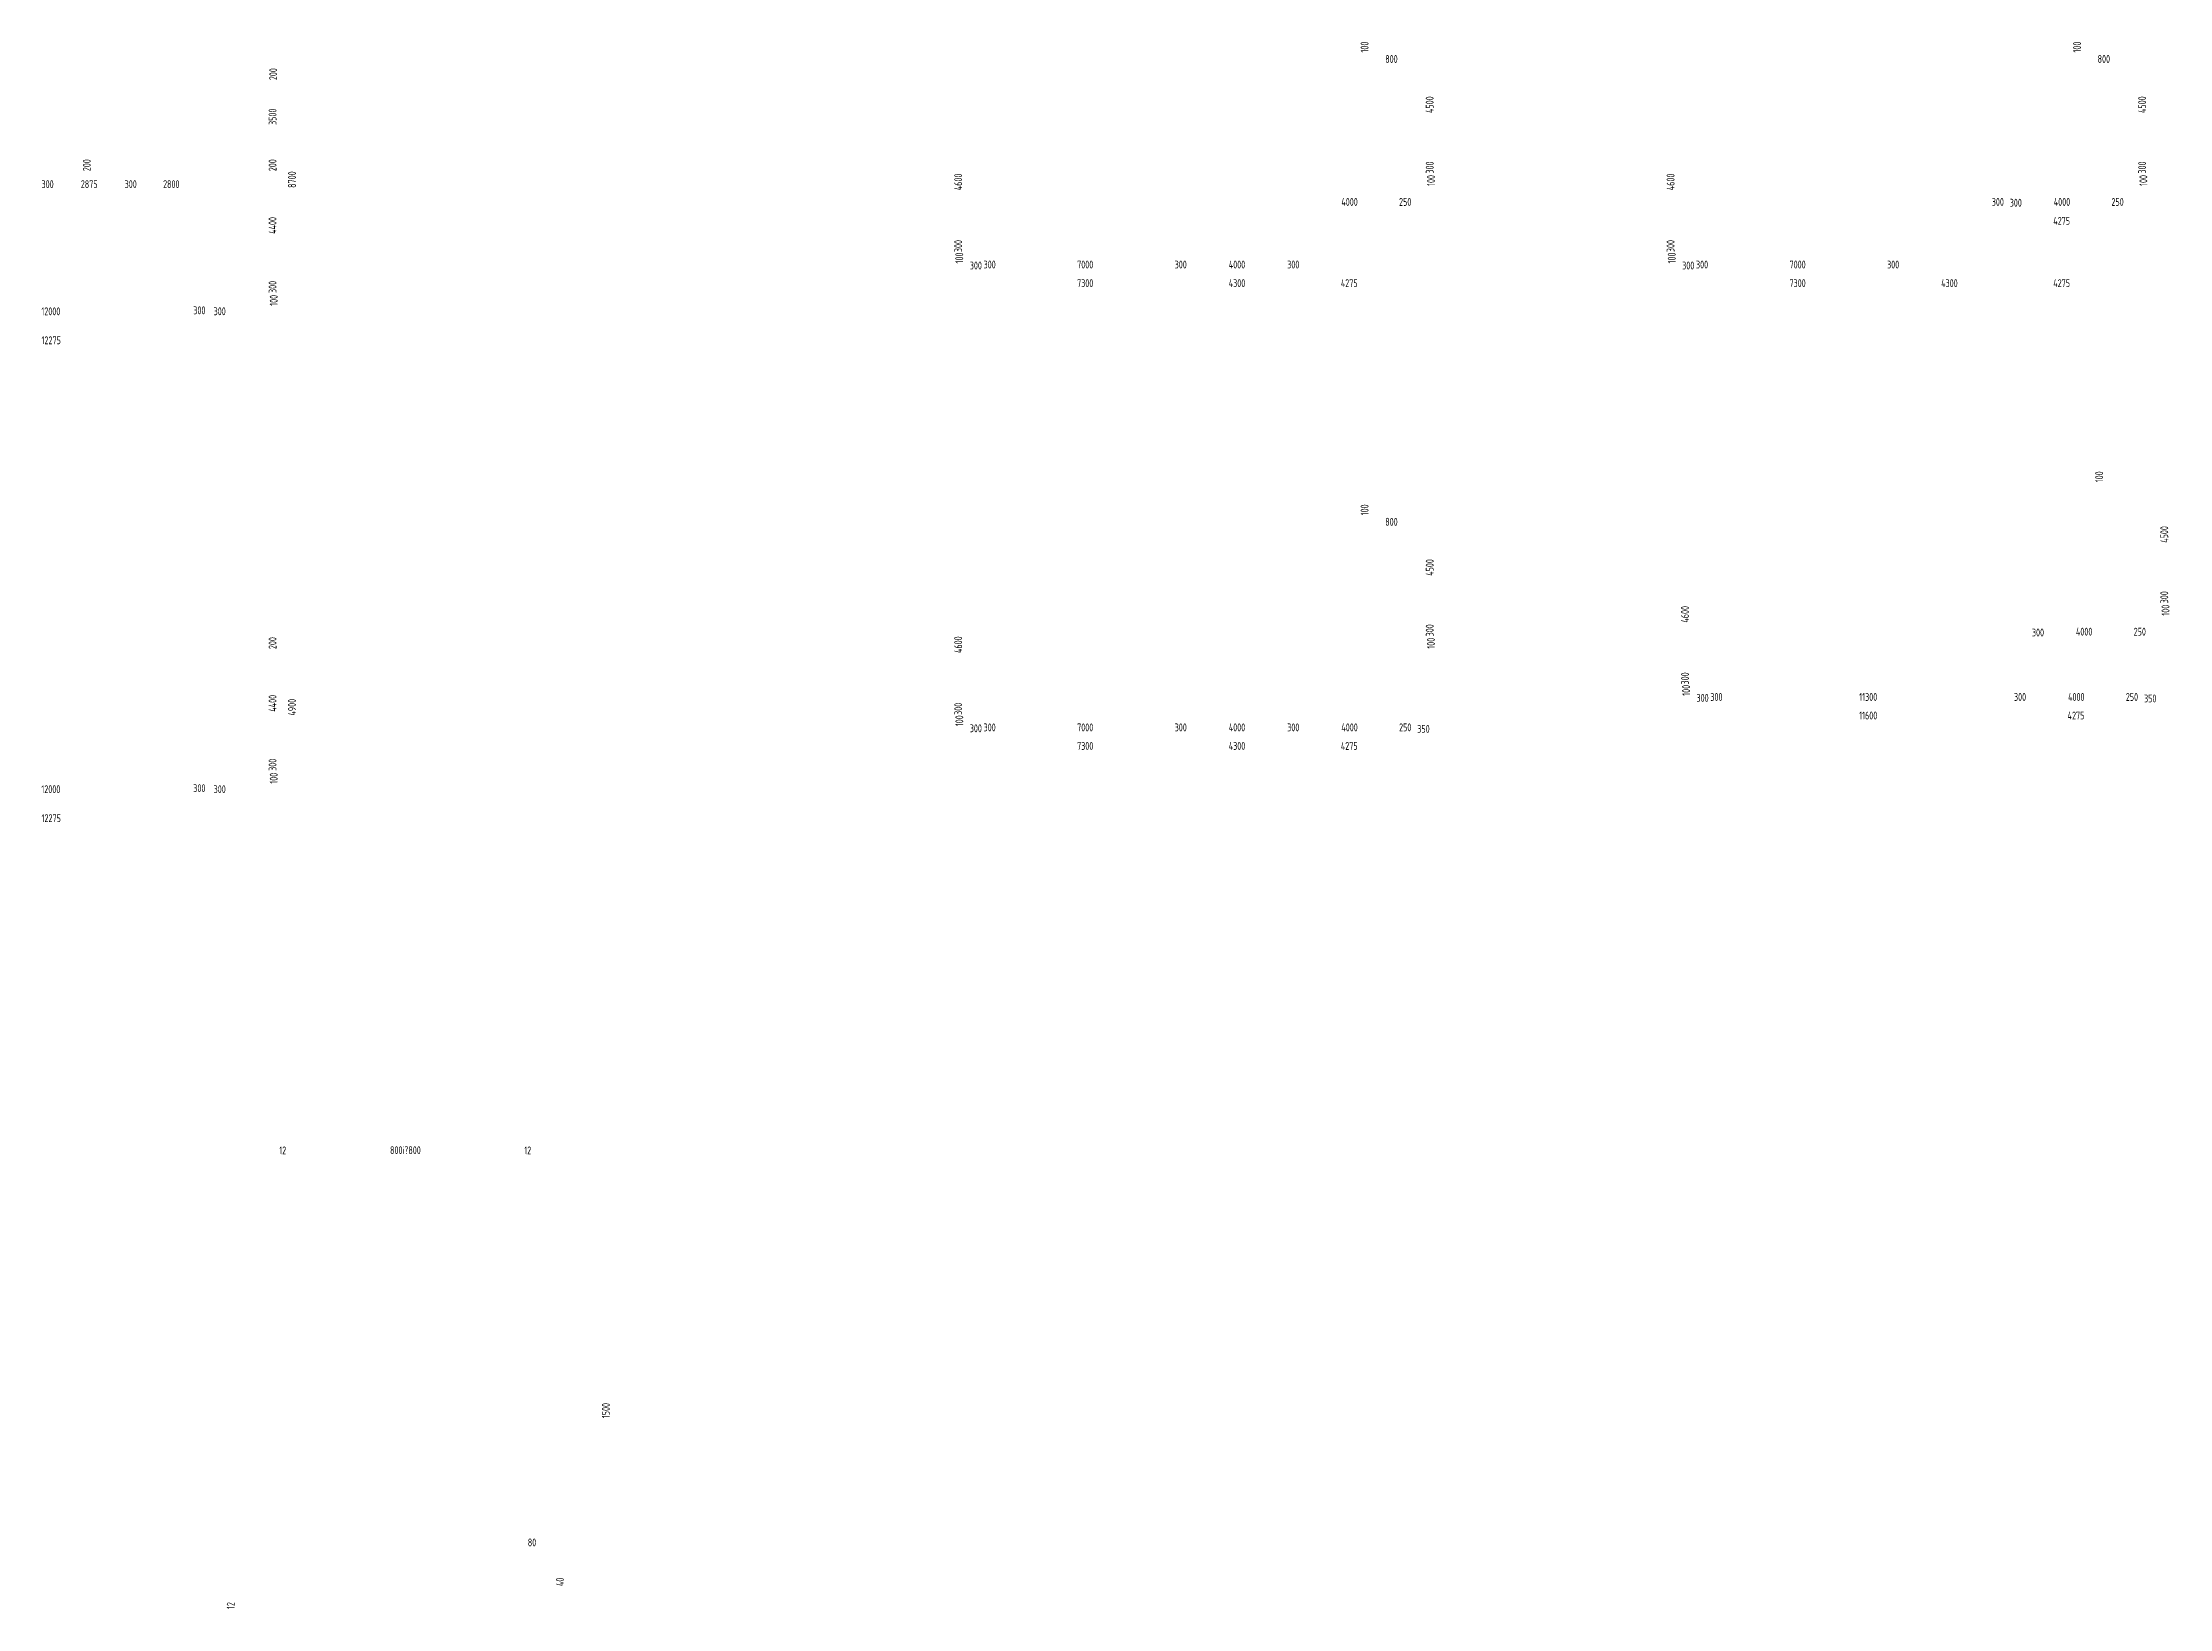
# Model space of a CAD drawing. Extents: x 838828 to 1489448, y 610351 to 848160.
# Drawn here: x 1408193 to 1489448, y 779304 to 839115 of the extents above; entities that cross this region are included whole.
import ezdxf

# ---------------------------------------------------------------- set-up
doc = ezdxf.new("R2010")
doc.units = 0
doc.header["$LTSCALE"] = 1000
doc.header["$MEASUREMENT"] = 0
doc.layers.add('HATCH', color=8, linetype='CONTINUOUS', lineweight=13)
doc.styles.add('TSSD_DIMENSION', font='tssdeng.shx', dxfattribs={"width": 0.7, "bigfont": 'tssdchn.shx'})

msp = doc.modelspace()

# ---------------------------------------------------------------- texts
at = {"layer": 'HATCH', "color": 7, "ltscale": 0.001, "char_height": 300, "attachment_point": 5, "rotation": 90, "style": 'TSSD_DIMENSION'}
for s, insert in [('\\A1;100', (1458701, 838942)), ('\\A1;100', (1485917, 838942)), ('\\A1;200', (1417004, 837908)), ('\\A1;4500', (1461187, 836742)), ('\\A1;4500', (1488403, 836742)), ('\\A1;3500', (1416981, 836280)), ('\\A1;200', (1409884, 834430)), ('\\A1;200', (1416981, 834430)), ('\\A1;300', (1461187, 834342)), ('\\A1;300', (1488403, 834342)), ('\\A1;8700', (1417722, 833880)), ('\\A1;4600', (1443175, 833792)), ('\\A1;100', (1461235, 833847)), ('\\A1;4600', (1470391, 833792)), ('\\A1;100', (1488451, 833847)), ('\\A1;4400', (1416981, 832130)), ('\\A1;300', (1443175, 831342)), ('\\A1;300', (1470391, 831342)), ('\\A1;100', (1443217, 830887)), ('\\A1;100', (1470433, 830887)), ('\\A1;300', (1416981, 829780)), ('\\A1;100', (1417024, 829267)), ('\\A1;100', (1486765, 822527)), ('\\A1;100', (1458701, 821265)), ('\\A1;4500', (1489251, 820327)), ('\\A1;4500', (1461187, 819065)), ('\\A1;4600', (1470939, 817277)), ('\\A1;300', (1489251, 817927)), ('\\A1;100', (1489298, 817432)), ('\\A1;300', (1461187, 816665)), ('\\A1;200', (1416981, 816177)), ('\\A1;4600', (1443175, 816115)), ('\\A1;100', (1461235, 816170)), ('\\A1;300', (1470939, 814827)), ('\\A1;100', (1470981, 814372)), ('\\A1;4400', (1416981, 813877)), ('\\A1;4900', (1417722, 813727)), ('\\A1;300', (1443175, 813665)), ('\\A1;100', (1443217, 813210)), ('\\A1;300', (1416981, 811527)), ('\\A1;100', (1417024, 811014)), ('\\A1;1500', (1429712, 786862)), ('\\A1;40', (1427959, 780320)), ('\\A1;12', (1415382, 779415))]:
    msp.add_mtext(s, dxfattribs=dict(at, insert=insert))
at = {"layer": 'HATCH', "color": 7, "ltscale": 0.001, "char_height": 300, "attachment_point": 5, "style": 'TSSD_DIMENSION'}
for s, insert in [('\\A1;800', (1459726, 838487)), ('\\A1;800', (1486942, 838487)), ('\\A1;300', (1408386, 833706)), ('\\A1;2875', (1409974, 833706)), ('\\A1;300', (1411561, 833706)), ('\\A1;2800', (1413111, 833706)), ('\\A1;4000', (1458126, 833027)), ('\\A1;250', (1460251, 833027)), ('\\A1;300', (1482892, 833027)), ('\\A1;300', (1483578, 832997)), ('\\A1;4000', (1485342, 833027)), ('\\A1;250', (1487467, 833027)), ('\\A1;4275', (1485330, 832303)), ('\\A1;300', (1443848, 830598)), ('\\A1;300', (1444376, 830634)), ('\\A1;7000', (1448026, 830634)), ('\\A1;300', (1451676, 830634)), ('\\A1;4000', (1453826, 830634)), ('\\A1;300', (1455976, 830634)), ('\\A1;300', (1471064, 830598)), ('\\A1;300', (1471592, 830634)), ('\\A1;7000', (1475242, 830634)), ('\\A1;300', (1478892, 830634)), ('\\A1;7300', (1448026, 829925)), ('\\A1;4300', (1453826, 829925)), ('\\A1;4275', (1458114, 829925)), ('\\A1;7300', (1475242, 829925)), ('\\A1;4300', (1481042, 829925)), ('\\A1;4275', (1485330, 829925)), ('\\A1;12000', (1408511, 828849)), ('\\A1;300', (1414184, 828886)), ('\\A1;300', (1414961, 828849)), ('\\A1;12275', (1408524, 827742)), ('\\A1;800', (1459726, 820810)), ('\\A1;300', (1484426, 816582)), ('\\A1;4000', (1486190, 816612)), ('\\A1;250', (1488315, 816612)), ('\\A1;300', (1471612, 814083)), ('\\A1;300', (1472140, 814119)), ('\\A1;11300', (1477940, 814119)), ('\\A1;300', (1483740, 814119)), ('\\A1;4000', (1485890, 814119)), ('\\A1;250', (1488015, 814119)), ('\\A1;350', (1488714, 814061)), ('\\A1;11600', (1477940, 813410)), ('\\A1;4275', (1485878, 813410)), ('\\A1;300', (1443848, 812921)), ('\\A1;300', (1444376, 812957)), ('\\A1;7000', (1448026, 812957)), ('\\A1;300', (1451676, 812957)), ('\\A1;4000', (1453826, 812957)), ('\\A1;300', (1455976, 812957)), ('\\A1;4000', (1458126, 812957)), ('\\A1;250', (1460251, 812957)), ('\\A1;350', (1460950, 812899)), ('\\A1;7300', (1448026, 812248)), ('\\A1;4300', (1453826, 812248)), ('\\A1;4275', (1458114, 812248)), ('\\A1;12000', (1408511, 810595)), ('\\A1;300', (1414184, 810633)), ('\\A1;300', (1414961, 810595)), ('\\A1;12275', (1408524, 809488)), ('\\A1;12', (1417370, 796799)), ('\\A1;800¡?800', (1422057, 796808)), ('\\A1;12', (1426730, 796799)), ('\\A1;80', (1426892, 781825))]:
    msp.add_mtext(s, dxfattribs=dict(at, insert=insert))

doc.saveas('drawing.dxf')
